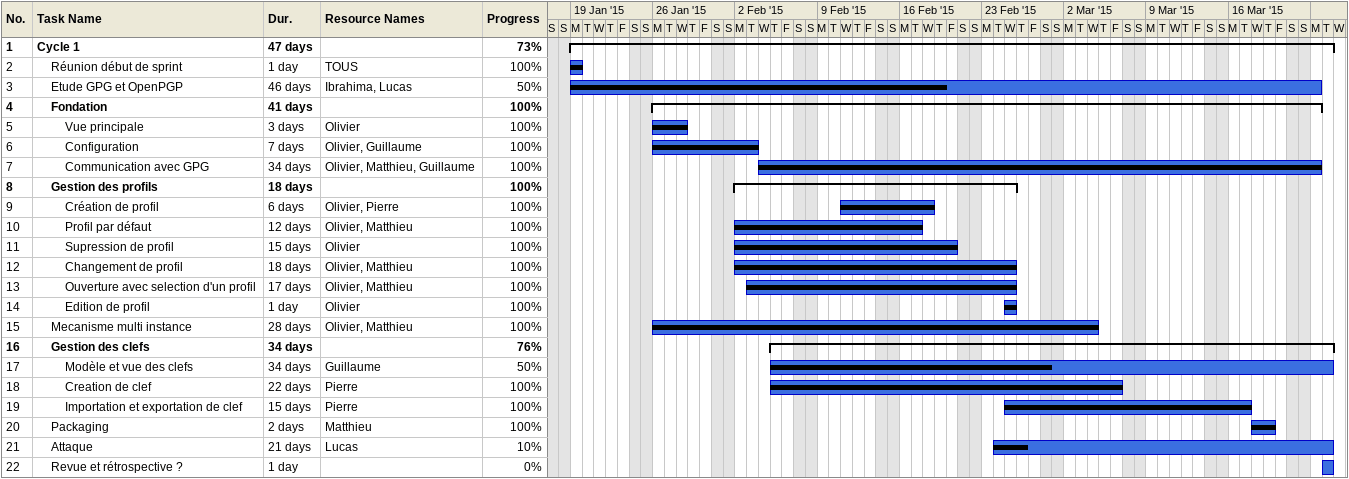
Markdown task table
| ID | Level | Task | Duration | Start | Finish | Resources | % complete |
|---|---|---|---|---|---|---|---|
| 1 | 1 | **Cycle 1** | 47d | 2015-01-19 | 2015-03-24 |  | 73 |
| 2 | 2 | Réunion début de sprint | 1d | 2015-01-19 | 2015-01-19 | TOUS | 100 |
| 3 | 2 | Etude GPG et OpenPGP | 46d | 2015-01-19 | 2015-03-23 | Ibrahima, Lucas | 50 |
| 4 | 2 | **Fondation** | 41d | 2015-01-26 | 2015-03-23 |  | 100 |
| 5 | 3 | Vue principale | 3d | 2015-01-26 | 2015-01-28 | Olivier | 100 |
| 6 | 3 | Configuration | 7d | 2015-01-26 | 2015-02-03 | Olivier, Guillaume | 100 |
| 7 | 3 | Communication avec GPG | 34d | 2015-02-04 | 2015-03-23 | Olivier, Matthieu, Guillaume | 100 |
| 8 | 2 | **Gestion des profils** | 18d | 2015-02-02 | 2015-02-25 |  | 100 |
| 9 | 3 | Création de profil | 6d | 2015-02-11 | 2015-02-18 | Olivier, Pierre | 100 |
| 10 | 3 | Profil par défaut | 12d | 2015-02-02 | 2015-02-17 | Olivier, Matthieu | 100 |
| 11 | 3 | Supression de profil | 15d | 2015-02-02 | 2015-02-20 | Olivier | 100 |
| 12 | 3 | Changement de profil | 18d | 2015-02-02 | 2015-02-25 | Olivier, Matthieu | 100 |
| 13 | 3 | Ouverture avec selection d'un profil | 17d | 2015-02-03 | 2015-02-25 | Olivier, Matthieu | 100 |
| 14 | 3 | Edition de profil | 1d | 2015-02-25 | 2015-02-25 | Olivier | 100 |
| 15 | 2 | Mecanisme multi instance | 28d | 2015-01-26 | 2015-03-04 | Olivier, Matthieu | 100 |
| 16 | 2 | **Gestion des clefs** | 34d | 2015-02-05 | 2015-03-24 |  | 76 |
| 17 | 3 | Modèle et vue des clefs | 34d | 2015-02-05 | 2015-03-24 | Guillaume | 50 |
| 18 | 3 | Creation de clef | 22d | 2015-02-05 | 2015-03-06 | Pierre | 100 |
| 19 | 3 | Importation et exportation de clef | 15d | 2015-02-25 | 2015-03-17 | Pierre | 100 |
| 20 | 2 | Packaging | 2d | 2015-03-18 | 2015-03-19 | Matthieu | 100 |
| 21 | 2 | Attaque | 21d | 2015-02-24 | 2015-03-24 | Lucas | 10 |
| 22 | 2 | Revue et rétrospective ? | 1d | 2015-03-24 | 2015-03-24 |  | 0 |
